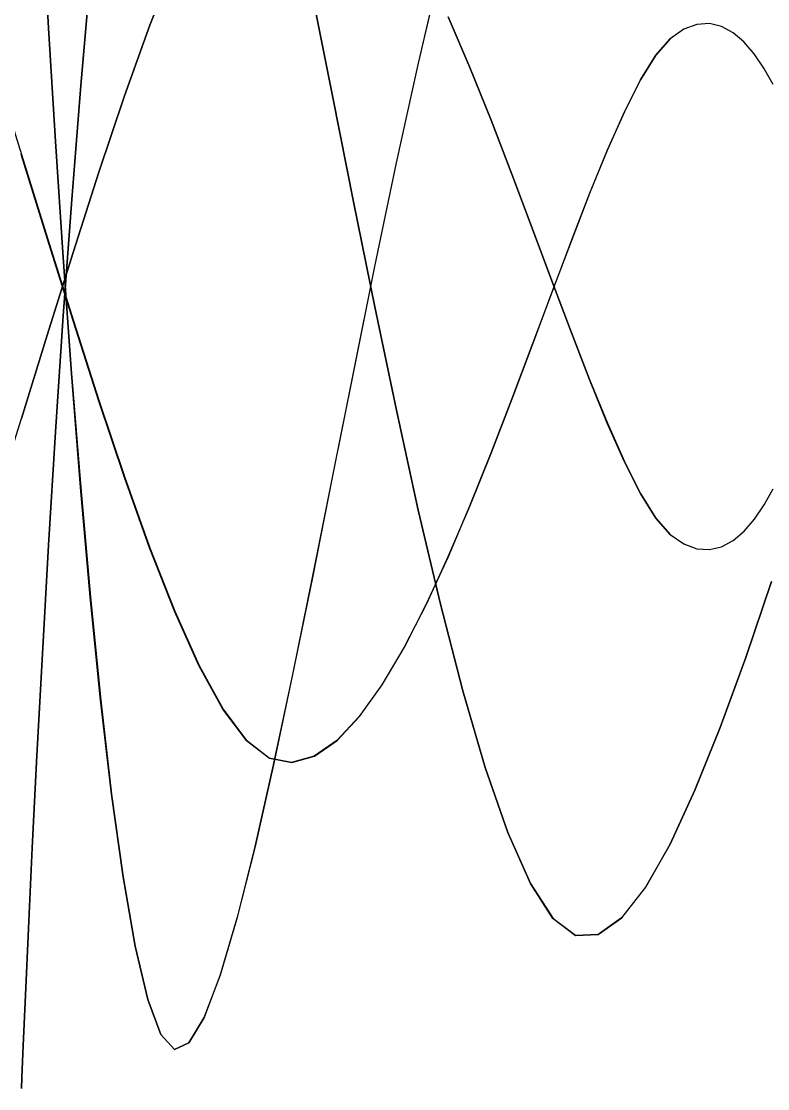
# Model space of a CAD drawing. Header units: metres. Extents: x -880 to 880, y -160 to 160.
# Drawn here: x -720 to -571.1, y -160 to 52.9 of the extents above; entities that cross this region are included whole.
import ezdxf

# ---------------------------------------------------------------- set-up
doc = ezdxf.new("R2010")
doc.units = ezdxf.units.M

msp = doc.modelspace()

# ---------------------------------------------------------------- linework, layer by layer
for p, q in [((-714.55, 51.58, -311.77), (-715.8, 73.26, -311.77)), ((-714.55, 51.58, -311.77), (-715.8, 73.26, -311.77)), ((-715.79, 73.26, -311.77), (-714.55, 51.58, -311.77)), ((-715.79, 73.26, -311.77), (-714.55, 51.58, -311.77)), ((-689.43, 64.75, -311.77), (-694.39, 52.14, -311.77)), ((-694.39, 52.14, -311.77), (-689.43, 64.75, -311.77)), ((-689.43, 64.75, -311.77), (-694.39, 52.14, -311.77)), ((-694.39, 52.14, -311.77), (-689.43, 64.75, -311.77)), ((-706.23, 61.96, -311.77), (-708.16, 40.09, -311.77)), ((-708.16, 40.08, -311.77), (-706.22, 61.96, -311.77)), ((-706.23, 61.96, -311.77), (-708.16, 40.09, -311.77)), ((-708.16, 40.08, -311.77), (-706.22, 61.96, -311.77)), ((-636.42, 63.38, -311.77), (-640.84, 44.59, -311.77)), ((-636.42, 63.38, -311.77), (-640.84, 44.59, -311.77)), ((-640.77, 44.58, -311.77), (-636.35, 63.38, -311.77)), ((-640.77, 44.58, -311.77), (-636.35, 63.38, -311.77)), ((-657.86, 37.73, -311.77), (-661.91, 58.03, -311.77)), ((-657.86, 37.73, -311.77), (-661.91, 58.03, -311.77)), ((-661.9, 58.03, -311.77), (-657.85, 37.73, -311.77)), ((-661.9, 58.03, -311.77), (-657.85, 37.73, -311.77)), ((-630.52, 43.71, -311.77), (-634.82, 53.81, -311.77)), ((-634.82, 53.81, -311.77), (-630.51, 43.71, -311.77)), ((-630.52, 43.71, -311.77), (-634.82, 53.81, -311.77)), ((-634.82, 53.81, -311.77), (-630.51, 43.71, -311.77)), ((-713.17, 28.95, -311.77), (-714.55, 51.58, -311.77)), ((-714.55, 51.58, -311.77), (-713.17, 28.95, -311.77)), ((-713.17, 28.95, -311.77), (-714.55, 51.58, -311.77)), ((-714.55, 51.58, -311.77), (-713.17, 28.95, -311.77)), ((-694.39, 52.14, -311.77), (-699.43, 38.06, -311.77)), ((-699.43, 38.06, -311.77), (-694.39, 52.14, -311.77)), ((-694.39, 52.14, -311.77), (-699.43, 38.06, -311.77)), ((-699.43, 38.06, -311.77), (-694.39, 52.14, -311.77)), ((-587.84, 51.33, -311.77), (-590.55, 49.45, -311.77)), ((-587.84, 51.33, -311.77), (-590.55, 49.45, -311.77)), ((-585.22, 52.31, -311.77), (-587.84, 51.33, -311.77)), ((-585.22, 52.31, -311.77), (-587.84, 51.33, -311.77)), ((-582.71, 52.48, -311.77), (-585.22, 52.31, -311.77)), ((-582.71, 52.48, -311.77), (-585.22, 52.31, -311.77)), ((-580.3, 51.9, -311.77), (-582.71, 52.48, -311.77)), ((-580.3, 51.9, -311.77), (-582.71, 52.48, -311.77)), ((-578, 50.65, -311.77), (-580.3, 51.9, -311.77)), ((-578, 50.65, -311.77), (-580.3, 51.9, -311.77)), ((-590.55, 49.45, -311.77), (-593.42, 46.19, -311.77)), ((-590.55, 49.45, -311.77), (-593.42, 46.19, -311.77)), ((-593.4, 46.18, -311.77), (-590.54, 49.44, -311.77)), ((-593.4, 46.18, -311.77), (-590.54, 49.44, -311.77)), ((-575.83, 48.79, -311.77), (-578, 50.65, -311.77)), ((-575.83, 48.79, -311.77), (-578, 50.65, -311.77)), ((-573.77, 46.4, -311.77), (-575.83, 48.79, -311.77)), ((-573.77, 46.4, -311.77), (-575.83, 48.79, -311.77)), ((-593.42, 46.19, -311.77), (-596.47, 41.26, -311.77)), ((-593.42, 46.19, -311.77), (-596.47, 41.26, -311.77)), ((-596.45, 41.25, -311.77), (-593.4, 46.18, -311.77)), ((-596.45, 41.25, -311.77), (-593.4, 46.18, -311.77)), ((-571.84, 43.56, -311.77), (-573.77, 46.4, -311.77)), ((-571.84, 43.56, -311.77), (-573.77, 46.4, -311.77)), ((-725.12, 42.81, -311.77), (-719.95, 26.33, -311.77)), ((-725.12, 42.81, -311.77), (-719.95, 26.33, -311.77)), ((-640.84, 44.59, -311.77), (-645.21, 24.67, -311.77)), ((-640.84, 44.59, -311.77), (-645.21, 24.67, -311.77)), ((-645.14, 24.66, -311.77), (-640.77, 44.58, -311.77)), ((-645.14, 24.66, -311.77), (-640.77, 44.58, -311.77)), ((-626.29, 33.18, -311.77), (-630.52, 43.71, -311.77)), ((-626.29, 33.18, -311.77), (-630.52, 43.71, -311.77)), ((-630.51, 43.71, -311.77), (-626.28, 33.18, -311.77)), ((-630.51, 43.71, -311.77), (-626.28, 33.18, -311.77)), ((-570.03, 40.33, -311.77), (-571.84, 43.56, -311.77)), ((-570.03, 40.33, -311.77), (-571.84, 43.56, -311.77)), ((-596.47, 41.26, -311.77), (-599.69, 34.87, -311.77)), ((-596.47, 41.26, -311.77), (-599.69, 34.87, -311.77)), ((-599.68, 34.86, -311.77), (-596.45, 41.25, -311.77)), ((-599.68, 34.86, -311.77), (-596.45, 41.25, -311.77)), ((-708.16, 40.09, -311.77), (-709.96, 17.34, -311.77)), ((-708.16, 40.09, -311.77), (-709.96, 17.34, -311.77)), ((-709.96, 17.34, -311.77), (-708.16, 40.08, -311.77)), ((-709.96, 17.34, -311.77), (-708.16, 40.08, -311.77)), ((-699.43, 38.06, -311.77), (-704.52, 22.85, -311.77)), ((-704.52, 22.85, -311.77), (-699.43, 38.06, -311.77)), ((-699.43, 38.06, -311.77), (-704.52, 22.85, -311.77)), ((-704.52, 22.85, -311.77), (-699.43, 38.06, -311.77)), ((-653.72, 16.91, -311.77), (-657.86, 37.73, -311.77)), ((-653.72, 16.91, -311.77), (-657.86, 37.73, -311.77)), ((-657.85, 37.73, -311.77), (-653.7, 16.91, -311.77)), ((-657.85, 37.73, -311.77), (-653.7, 16.91, -311.77)), ((-599.69, 34.87, -311.77), (-603.09, 27.22, -311.77)), ((-599.69, 34.87, -311.77), (-603.09, 27.22, -311.77)), ((-603.07, 27.22, -311.77), (-599.68, 34.86, -311.77)), ((-603.07, 27.22, -311.77), (-599.68, 34.86, -311.77)), ((-622.14, 22.43, -311.77), (-626.29, 33.18, -311.77)), ((-622.14, 22.43, -311.77), (-626.29, 33.18, -311.77)), ((-626.28, 33.18, -311.77), (-622.13, 22.43, -311.77)), ((-626.28, 33.18, -311.77), (-622.13, 22.43, -311.77)), ((-711.64, 5.82, -311.77), (-713.17, 28.95, -311.77)), ((-713.17, 28.95, -311.77), (-711.64, 5.83, -311.77)), ((-711.64, 5.82, -311.77), (-713.17, 28.95, -311.77)), ((-713.17, 28.95, -311.77), (-711.64, 5.83, -311.77)), ((-714.85, 9.67, -311.77), (-720.03, 26.33, -311.77)), ((-714.85, 9.67, -311.77), (-720.03, 26.33, -311.77)), ((-719.95, 26.33, -311.77), (-714.77, 9.67, -311.77)), ((-719.95, 26.33, -311.77), (-714.77, 9.67, -311.77)), ((-603.09, 27.22, -311.77), (-606.64, 18.54, -311.77)), ((-603.09, 27.22, -311.77), (-606.64, 18.54, -311.77)), ((-606.62, 18.53, -311.77), (-603.07, 27.22, -311.77)), ((-606.62, 18.53, -311.77), (-603.07, 27.22, -311.77)), ((-645.21, 24.67, -311.77), (-649.51, 4.03, -311.77)), ((-645.21, 24.67, -311.77), (-649.51, 4.03, -311.77)), ((-649.45, 4.03, -311.77), (-645.14, 24.66, -311.77)), ((-649.45, 4.03, -311.77), (-645.14, 24.66, -311.77)), ((-704.52, 22.85, -311.77), (-709.66, 6.83, -311.77)), ((-709.66, 6.83, -311.77), (-704.52, 22.85, -311.77)), ((-704.52, 22.85, -311.77), (-709.66, 6.83, -311.77)), ((-709.66, 6.83, -311.77), (-704.52, 22.85, -311.77)), ((-618.09, 11.68, -311.77), (-622.14, 22.43, -311.77)), ((-618.09, 11.68, -311.77), (-622.14, 22.43, -311.77)), ((-622.13, 22.43, -311.77), (-618.08, 11.67, -311.77)), ((-622.13, 22.43, -311.77), (-618.08, 11.67, -311.77)), ((-709.96, 17.34, -311.77), (-711.63, -5.83, -311.77)), ((-711.63, -5.83, -311.77), (-709.96, 17.34, -311.77)), ((-709.96, 17.34, -311.77), (-711.63, -5.83, -311.77)), ((-711.63, -5.83, -311.77), (-709.96, 17.34, -311.77)), ((-606.64, 18.54, -311.77), (-610.33, 9.02, -311.77)), ((-606.64, 18.54, -311.77), (-610.33, 9.02, -311.77)), ((-610.3, 9.01, -311.77), (-606.62, 18.53, -311.77)), ((-610.3, 9.01, -311.77), (-606.62, 18.53, -311.77)), ((-649.48, -4.03, -311.77), (-653.72, 16.91, -311.77)), ((-649.48, -4.03, -311.77), (-653.72, 16.91, -311.77)), ((-653.7, 16.91, -311.77), (-649.47, -4.03, -311.77)), ((-653.7, 16.91, -311.77), (-649.47, -4.03, -311.77)), ((-614.15, 1.12, -311.77), (-618.09, 11.68, -311.77)), ((-614.15, 1.12, -311.77), (-618.09, 11.68, -311.77)), ((-618.08, 11.67, -311.77), (-614.14, 1.12, -311.77)), ((-618.08, 11.67, -311.77), (-614.14, 1.12, -311.77)), ((-709.69, -6.83, -311.77), (-714.85, 9.67, -311.77)), ((-709.69, -6.83, -311.77), (-714.85, 9.67, -311.77)), ((-714.77, 9.67, -311.77), (-709.61, -6.83, -311.77)), ((-714.77, 9.67, -311.77), (-709.61, -6.83, -311.77)), ((-610.33, 9.02, -311.77), (-614.15, -1.12, -311.77)), ((-610.33, 9.02, -311.77), (-614.15, -1.12, -311.77)), ((-614.12, -1.13, -311.77), (-610.3, 9.01, -311.77)), ((-614.12, -1.13, -311.77), (-610.3, 9.01, -311.77)), ((-709.66, 6.83, -311.77), (-714.82, -9.68, -311.77)), ((-714.82, -9.67, -311.77), (-709.66, 6.83, -311.77)), ((-709.66, 6.83, -311.77), (-714.82, -9.68, -311.77)), ((-714.82, -9.67, -311.77), (-709.66, 6.83, -311.77)), ((-711.64, 5.83, -311.77), (-709.97, -17.34, -311.77)), ((-711.64, 5.83, -311.77), (-709.97, -17.34, -311.77)), ((-709.97, -17.34, -311.77), (-711.64, 5.82, -311.77)), ((-709.97, -17.34, -311.77), (-711.64, 5.82, -311.77)), ((-649.51, 4.03, -311.77), (-653.74, -16.9, -311.77)), ((-649.51, 4.03, -311.77), (-653.74, -16.9, -311.77)), ((-653.69, -16.91, -311.77), (-649.45, 4.03, -311.77)), ((-653.69, -16.91, -311.77), (-649.45, 4.03, -311.77)), ((-610.33, -9.02, -311.77), (-614.15, 1.12, -311.77)), ((-610.33, -9.02, -311.77), (-614.15, 1.12, -311.77)), ((-614.14, 1.12, -311.77), (-610.32, -9.02, -311.77)), ((-614.14, 1.12, -311.77), (-610.32, -9.02, -311.77)), ((-614.15, -1.12, -311.77), (-618.09, -11.68, -311.77)), ((-614.15, -1.12, -311.77), (-618.09, -11.68, -311.77)), ((-618.06, -11.68, -311.77), (-614.12, -1.13, -311.77)), ((-618.06, -11.68, -311.77), (-614.12, -1.13, -311.77)), ((-645.18, -24.66, -311.77), (-649.48, -4.03, -311.77)), ((-645.18, -24.66, -311.77), (-649.48, -4.03, -311.77)), ((-649.47, -4.03, -311.77), (-645.17, -24.66, -311.77)), ((-649.47, -4.03, -311.77), (-645.17, -24.66, -311.77)), ((-711.63, -5.83, -311.77), (-713.16, -28.95, -311.77)), ((-713.16, -28.95, -311.77), (-711.63, -5.83, -311.77)), ((-711.63, -5.83, -311.77), (-713.16, -28.95, -311.77)), ((-713.16, -28.95, -311.77), (-711.63, -5.83, -311.77)), ((-704.55, -22.85, -311.77), (-709.69, -6.83, -311.77)), ((-704.55, -22.85, -311.77), (-709.69, -6.83, -311.77)), ((-709.61, -6.83, -311.77), (-704.47, -22.85, -311.77)), ((-709.61, -6.83, -311.77), (-704.47, -22.85, -311.77)), ((-720, -26.33, -311.77), (-714.82, -9.67, -311.77)), ((-720, -26.33, -311.77), (-714.82, -9.67, -311.77)), ((-714.82, -9.68, -311.77), (-720, -26.33, -311.77)), ((-714.82, -9.68, -311.77), (-720, -26.33, -311.77)), ((-606.64, -18.53, -311.77), (-610.33, -9.02, -311.77)), ((-606.64, -18.53, -311.77), (-610.33, -9.02, -311.77)), ((-610.32, -9.02, -311.77), (-606.63, -18.54, -311.77)), ((-610.32, -9.02, -311.77), (-606.63, -18.54, -311.77)), ((-618.09, -11.68, -311.77), (-622.14, -22.43, -311.77)), ((-618.09, -11.68, -311.77), (-622.14, -22.43, -311.77)), ((-622.11, -22.44, -311.77), (-618.06, -11.68, -311.77)), ((-622.11, -22.44, -311.77), (-618.06, -11.68, -311.77)), ((-653.74, -16.9, -311.77), (-657.89, -37.73, -311.77)), ((-653.74, -16.9, -311.77), (-657.89, -37.73, -311.77)), ((-657.84, -37.73, -311.77), (-653.69, -16.91, -311.77)), ((-657.84, -37.73, -311.77), (-653.69, -16.91, -311.77)), ((-708.17, -40.09, -311.77), (-709.97, -17.34, -311.77)), ((-709.97, -17.34, -311.77), (-708.16, -40.09, -311.77)), ((-708.17, -40.09, -311.77), (-709.97, -17.34, -311.77)), ((-709.97, -17.34, -311.77), (-708.16, -40.09, -311.77)), ((-603.09, -27.22, -311.77), (-606.64, -18.53, -311.77)), ((-603.09, -27.22, -311.77), (-606.64, -18.53, -311.77)), ((-606.63, -18.54, -311.77), (-603.08, -27.22, -311.77)), ((-606.63, -18.54, -311.77), (-603.08, -27.22, -311.77)), ((-699.45, -38.06, -311.77), (-704.55, -22.85, -311.77)), ((-699.45, -38.06, -311.77), (-704.55, -22.85, -311.77)), ((-704.47, -22.85, -311.77), (-699.38, -38.07, -311.77)), ((-704.47, -22.85, -311.77), (-699.38, -38.07, -311.77)), ((-622.14, -22.43, -311.77), (-626.29, -33.18, -311.77)), ((-622.14, -22.43, -311.77), (-626.29, -33.18, -311.77)), ((-626.26, -33.19, -311.77), (-622.11, -22.44, -311.77)), ((-626.26, -33.19, -311.77), (-622.11, -22.44, -311.77)), ((-640.81, -44.59, -311.77), (-645.18, -24.66, -311.77)), ((-640.81, -44.59, -311.77), (-645.18, -24.66, -311.77)), ((-645.17, -24.66, -311.77), (-640.8, -44.58, -311.77)), ((-645.17, -24.66, -311.77), (-640.8, -44.58, -311.77)), ((-725.17, -42.81, -311.77), (-720, -26.33, -311.77)), ((-725.17, -42.81, -311.77), (-720, -26.33, -311.77)), ((-599.7, -34.86, -311.77), (-603.09, -27.22, -311.77)), ((-599.7, -34.86, -311.77), (-603.09, -27.22, -311.77)), ((-603.08, -27.22, -311.77), (-599.69, -34.87, -311.77)), ((-603.08, -27.22, -311.77), (-599.69, -34.87, -311.77)), ((-713.16, -28.95, -311.77), (-714.55, -51.58, -311.77)), ((-714.55, -51.58, -311.77), (-713.16, -28.95, -311.77)), ((-713.16, -28.95, -311.77), (-714.55, -51.58, -311.77)), ((-714.55, -51.58, -311.77), (-713.16, -28.95, -311.77)), ((-626.29, -33.18, -311.77), (-630.52, -43.71, -311.77)), ((-626.29, -33.18, -311.77), (-630.52, -43.71, -311.77)), ((-630.49, -43.72, -311.77), (-626.26, -33.19, -311.77)), ((-630.49, -43.72, -311.77), (-626.26, -33.19, -311.77)), ((-596.47, -41.26, -311.77), (-599.7, -34.86, -311.77)), ((-596.47, -41.26, -311.77), (-599.7, -34.86, -311.77)), ((-599.69, -34.87, -311.77), (-596.46, -41.26, -311.77)), ((-599.69, -34.87, -311.77), (-596.46, -41.26, -311.77)), ((-694.42, -52.14, -311.77), (-699.45, -38.06, -311.77)), ((-694.42, -52.14, -311.77), (-699.45, -38.06, -311.77)), ((-699.38, -38.07, -311.77), (-694.35, -52.14, -311.77)), ((-699.38, -38.07, -311.77), (-694.35, -52.14, -311.77)), ((-657.89, -37.73, -311.77), (-661.94, -58.03, -311.77)), ((-657.89, -37.73, -311.77), (-661.94, -58.03, -311.77)), ((-661.89, -58.03, -311.77), (-657.84, -37.73, -311.77)), ((-661.89, -58.03, -311.77), (-657.84, -37.73, -311.77)), ((-706.24, -61.96, -311.77), (-708.17, -40.09, -311.77)), ((-706.24, -61.96, -311.77), (-708.17, -40.09, -311.77)), ((-708.16, -40.09, -311.77), (-706.23, -61.96, -311.77)), ((-708.16, -40.09, -311.77), (-706.23, -61.96, -311.77)), ((-571.83, -43.56, -311.77), (-570.03, -40.33, -311.77)), ((-571.83, -43.56, -311.77), (-570.03, -40.33, -311.77)), ((-593.42, -46.19, -311.77), (-596.47, -41.26, -311.77)), ((-593.42, -46.19, -311.77), (-596.47, -41.26, -311.77)), ((-596.46, -41.26, -311.77), (-593.41, -46.19, -311.77)), ((-596.46, -41.26, -311.77), (-593.41, -46.19, -311.77)), ((-636.39, -63.38, -311.77), (-640.81, -44.59, -311.77)), ((-636.39, -63.38, -311.77), (-640.81, -44.59, -311.77)), ((-640.8, -44.58, -311.77), (-636.38, -63.38, -311.77)), ((-640.8, -44.58, -311.77), (-636.38, -63.38, -311.77)), ((-630.52, -43.71, -311.77), (-634.83, -53.81, -311.77)), ((-630.52, -43.71, -311.77), (-634.83, -53.81, -311.77)), ((-634.79, -53.82, -311.77), (-630.49, -43.72, -311.77)), ((-634.79, -53.82, -311.77), (-630.49, -43.72, -311.77)), ((-573.76, -46.41, -311.77), (-571.83, -43.56, -311.77)), ((-573.76, -46.41, -311.77), (-571.83, -43.56, -311.77)), ((-590.56, -49.44, -311.77), (-593.42, -46.19, -311.77)), ((-590.56, -49.44, -311.77), (-593.42, -46.19, -311.77)), ((-593.41, -46.19, -311.77), (-590.54, -49.45, -311.77)), ((-593.41, -46.19, -311.77), (-590.54, -49.45, -311.77)), ((-575.82, -48.79, -311.77), (-573.76, -46.41, -311.77)), ((-575.82, -48.79, -311.77), (-573.76, -46.41, -311.77)), ((-578, -50.65, -311.77), (-575.82, -48.79, -311.77)), ((-578, -50.65, -311.77), (-575.82, -48.79, -311.77)), ((-590.54, -49.45, -311.77), (-587.83, -51.33, -311.77)), ((-590.54, -49.45, -311.77), (-587.83, -51.33, -311.77)), ((-580.29, -51.9, -311.77), (-578, -50.65, -311.77)), ((-580.29, -51.9, -311.77), (-578, -50.65, -311.77)), ((-714.55, -51.58, -311.77), (-715.79, -73.26, -311.77)), ((-715.79, -73.26, -311.77), (-714.55, -51.58, -311.77)), ((-714.55, -51.58, -311.77), (-715.79, -73.26, -311.77)), ((-715.79, -73.26, -311.77), (-714.55, -51.58, -311.77)), ((-689.45, -64.76, -311.77), (-694.42, -52.14, -311.77)), ((-689.45, -64.76, -311.77), (-694.42, -52.14, -311.77)), ((-694.35, -52.14, -311.77), (-689.38, -64.76, -311.77)), ((-694.35, -52.14, -311.77), (-689.38, -64.76, -311.77)), ((-587.83, -51.33, -311.77), (-585.21, -52.32, -311.77)), ((-587.83, -51.33, -311.77), (-585.21, -52.32, -311.77)), ((-585.21, -52.32, -311.77), (-582.7, -52.48, -311.77)), ((-585.21, -52.32, -311.77), (-582.7, -52.48, -311.77)), ((-582.7, -52.48, -311.77), (-580.29, -51.9, -311.77)), ((-582.7, -52.48, -311.77), (-580.29, -51.9, -311.77)), ((-634.83, -53.81, -311.77), (-639.2, -63.28, -311.77)), ((-634.83, -53.81, -311.77), (-639.2, -63.28, -311.77)), ((-639.16, -63.28, -311.77), (-634.79, -53.82, -311.77)), ((-639.16, -63.28, -311.77), (-634.79, -53.82, -311.77)), ((-661.94, -58.03, -311.77), (-665.87, -77.4, -311.77)), ((-661.94, -58.03, -311.77), (-665.87, -77.4, -311.77)), ((-665.83, -77.4, -311.77), (-661.89, -58.03, -311.77)), ((-665.83, -77.4, -311.77), (-661.89, -58.03, -311.77)), ((-570.34, -58.8, -311.77), (-575.48, -73.96, -311.77)), ((-570.34, -58.8, -311.77), (-575.48, -73.96, -311.77)), ((-575.47, -73.96, -311.77), (-570.34, -58.8, -311.77)), ((-575.47, -73.96, -311.77), (-570.34, -58.8, -311.77)), ((-704.18, -82.5, -311.77), (-706.24, -61.96, -311.77)), ((-704.18, -82.5, -311.77), (-706.24, -61.96, -311.77)), ((-706.23, -61.96, -311.77), (-704.17, -82.49, -311.77)), ((-706.23, -61.96, -311.77), (-704.17, -82.49, -311.77)), ((-639.2, -63.28, -311.77), (-643.62, -71.9, -311.77)), ((-639.2, -63.28, -311.77), (-643.62, -71.9, -311.77)), ((-643.58, -71.9, -311.77), (-639.16, -63.28, -311.77)), ((-643.58, -71.9, -311.77), (-639.16, -63.28, -311.77)), ((-631.93, -80.64, -311.77), (-636.39, -63.38, -311.77)), ((-631.93, -80.64, -311.77), (-636.39, -63.38, -311.77)), ((-636.38, -63.38, -311.77), (-631.92, -80.64, -311.77)), ((-636.38, -63.38, -311.77), (-631.92, -80.64, -311.77)), ((-684.57, -75.58, -311.77), (-689.45, -64.76, -311.77)), ((-684.57, -75.58, -311.77), (-689.45, -64.76, -311.77)), ((-689.38, -64.76, -311.77), (-684.5, -75.58, -311.77)), ((-689.38, -64.76, -311.77), (-684.5, -75.58, -311.77)), ((-643.62, -71.9, -311.77), (-648.08, -79.46, -311.77)), ((-643.62, -71.9, -311.77), (-648.08, -79.46, -311.77)), ((-648.03, -79.46, -311.77), (-643.58, -71.9, -311.77)), ((-648.03, -79.46, -311.77), (-643.58, -71.9, -311.77)), ((-715.79, -73.26, -311.77), (-716.88, -93.53, -311.77)), ((-716.88, -93.53, -311.77), (-715.79, -73.26, -311.77)), ((-715.79, -73.26, -311.77), (-716.88, -93.53, -311.77)), ((-716.88, -93.53, -311.77), (-715.79, -73.26, -311.77)), ((-575.48, -73.96, -311.77), (-580.57, -87.96, -311.77)), ((-575.48, -73.96, -311.77), (-580.57, -87.96, -311.77)), ((-580.56, -87.96, -311.77), (-575.47, -73.96, -311.77)), ((-580.56, -87.96, -311.77), (-575.47, -73.96, -311.77)), ((-679.78, -84.29, -311.77), (-684.57, -75.58, -311.77)), ((-679.78, -84.29, -311.77), (-684.57, -75.58, -311.77)), ((-684.5, -75.58, -311.77), (-679.72, -84.29, -311.77)), ((-684.5, -75.58, -311.77), (-679.72, -84.29, -311.77)), ((-665.87, -77.4, -311.77), (-669.69, -95.42, -311.77)), ((-665.87, -77.4, -311.77), (-669.69, -95.42, -311.77)), ((-669.66, -95.42, -311.77), (-665.83, -77.4, -311.77)), ((-669.66, -95.42, -311.77), (-665.83, -77.4, -311.77)), ((-648.08, -79.46, -311.77), (-652.57, -85.75, -311.77)), ((-648.08, -79.46, -311.77), (-652.57, -85.75, -311.77)), ((-652.52, -85.75, -311.77), (-648.03, -79.46, -311.77)), ((-652.52, -85.75, -311.77), (-648.03, -79.46, -311.77)), ((-627.45, -95.95, -311.77), (-631.93, -80.64, -311.77)), ((-627.45, -95.95, -311.77), (-631.93, -80.64, -311.77)), ((-631.92, -80.64, -311.77), (-627.43, -95.95, -311.77)), ((-631.92, -80.64, -311.77), (-627.43, -95.95, -311.77)), ((-702, -101.24, -311.77), (-704.18, -82.5, -311.77)), ((-702, -101.24, -311.77), (-704.18, -82.5, -311.77)), ((-704.17, -82.49, -311.77), (-702, -101.24, -311.77)), ((-704.17, -82.49, -311.77), (-702, -101.24, -311.77)), ((-675.11, -90.56, -311.77), (-679.78, -84.29, -311.77)), ((-675.11, -90.56, -311.77), (-679.78, -84.29, -311.77)), ((-679.72, -84.29, -311.77), (-675.05, -90.56, -311.77)), ((-679.72, -84.29, -311.77), (-675.05, -90.56, -311.77)), ((-652.57, -85.75, -311.77), (-657.07, -90.57, -311.77)), ((-652.57, -85.75, -311.77), (-657.07, -90.57, -311.77)), ((-657.02, -90.57, -311.77), (-652.52, -85.75, -311.77)), ((-657.02, -90.57, -311.77), (-652.52, -85.75, -311.77)), ((-580.57, -87.96, -311.77), (-585.61, -100.49, -311.77)), ((-580.57, -87.96, -311.77), (-585.61, -100.49, -311.77)), ((-585.6, -100.48, -311.77), (-580.56, -87.96, -311.77)), ((-585.6, -100.48, -311.77), (-580.56, -87.96, -311.77)), ((-670.57, -94.05, -311.77), (-675.11, -90.56, -311.77)), ((-670.57, -94.05, -311.77), (-675.11, -90.56, -311.77)), ((-675.05, -90.56, -311.77), (-670.52, -94.05, -311.77)), ((-675.05, -90.56, -311.77), (-670.52, -94.05, -311.77)), ((-657.07, -90.57, -311.77), (-661.58, -93.7, -311.77)), ((-657.07, -90.57, -311.77), (-661.58, -93.7, -311.77)), ((-661.53, -93.7, -311.77), (-657.02, -90.57, -311.77)), ((-661.53, -93.7, -311.77), (-657.02, -90.57, -311.77)), ((-716.88, -93.53, -311.77), (-717.82, -111.94, -311.77)), ((-717.82, -111.94, -311.77), (-716.88, -93.53, -311.77)), ((-716.88, -93.53, -311.77), (-717.82, -111.94, -311.77)), ((-717.82, -111.94, -311.77), (-716.88, -93.53, -311.77)), ((-669.69, -95.42, -311.77), (-673.38, -111.68, -311.77)), ((-669.69, -95.42, -311.77), (-673.38, -111.68, -311.77)), ((-673.35, -111.68, -311.77), (-669.66, -95.42, -311.77)), ((-673.35, -111.68, -311.77), (-669.66, -95.42, -311.77)), ((-666.09, -94.93, -311.77), (-670.57, -94.05, -311.77)), ((-666.09, -94.93, -311.77), (-670.57, -94.05, -311.77)), ((-670.52, -94.05, -311.77), (-666.03, -94.93, -311.77)), ((-670.52, -94.05, -311.77), (-666.03, -94.93, -311.77)), ((-661.58, -93.7, -311.77), (-666.09, -94.93, -311.77)), ((-661.58, -93.7, -311.77), (-666.09, -94.93, -311.77)), ((-666.03, -94.93, -311.77), (-661.53, -93.7, -311.77)), ((-666.03, -94.93, -311.77), (-661.53, -93.7, -311.77)), ((-622.94, -108.89, -311.77), (-627.45, -95.95, -311.77)), ((-622.94, -108.89, -311.77), (-627.45, -95.95, -311.77)), ((-627.43, -95.95, -311.77), (-622.93, -108.89, -311.77)), ((-627.43, -95.95, -311.77), (-622.93, -108.89, -311.77)), ((-699.71, -117.75, -311.77), (-702, -101.24, -311.77)), ((-702, -101.24, -311.77), (-699.7, -117.75, -311.77)), ((-699.71, -117.75, -311.77), (-702, -101.24, -311.77)), ((-702, -101.24, -311.77), (-699.7, -117.75, -311.77)), ((-585.61, -100.49, -311.77), (-590.58, -111.2, -311.77)), ((-585.61, -100.49, -311.77), (-590.58, -111.2, -311.77)), ((-590.56, -111.2, -311.77), (-585.6, -100.48, -311.77)), ((-590.56, -111.2, -311.77), (-585.6, -100.48, -311.77)), ((-618.43, -119.07, -311.77), (-622.94, -108.89, -311.77)), ((-618.43, -119.07, -311.77), (-622.94, -108.89, -311.77)), ((-622.93, -108.89, -311.77), (-618.42, -119.07, -311.77)), ((-622.93, -108.89, -311.77), (-618.42, -119.07, -311.77)), ((-717.82, -111.94, -311.77), (-718.59, -128.02, -311.77)), ((-718.59, -128.02, -311.77), (-717.82, -111.94, -311.77)), ((-717.82, -111.94, -311.77), (-718.59, -128.02, -311.77)), ((-718.59, -128.02, -311.77), (-717.82, -111.94, -311.77)), ((-673.38, -111.68, -311.77), (-676.93, -125.77, -311.77)), ((-673.38, -111.68, -311.77), (-676.93, -125.77, -311.77)), ((-676.9, -125.77, -311.77), (-673.35, -111.68, -311.77)), ((-676.9, -125.77, -311.77), (-673.35, -111.68, -311.77)), ((-590.58, -111.2, -311.77), (-595.46, -119.78, -311.77)), ((-590.58, -111.2, -311.77), (-595.46, -119.78, -311.77)), ((-595.44, -119.78, -311.77), (-590.56, -111.2, -311.77)), ((-595.44, -119.78, -311.77), (-590.56, -111.2, -311.77)), ((-697.3, -131.55, -311.77), (-699.71, -117.75, -311.77)), ((-697.3, -131.55, -311.77), (-699.71, -117.75, -311.77)), ((-699.7, -117.75, -311.77), (-697.3, -131.55, -311.77)), ((-699.7, -117.75, -311.77), (-697.3, -131.55, -311.77)), ((-613.93, -126.05, -311.77), (-618.43, -119.07, -311.77)), ((-613.93, -126.05, -311.77), (-618.43, -119.07, -311.77)), ((-618.42, -119.07, -311.77), (-613.92, -126.05, -311.77)), ((-618.42, -119.07, -311.77), (-613.92, -126.05, -311.77)), ((-595.46, -119.78, -311.77), (-600.24, -125.9, -311.77)), ((-595.46, -119.78, -311.77), (-600.24, -125.9, -311.77)), ((-600.22, -125.9, -311.77), (-595.44, -119.78, -311.77)), ((-600.22, -125.9, -311.77), (-595.44, -119.78, -311.77)), ((-676.93, -125.77, -311.77), (-680.32, -137.27, -311.77)), ((-676.93, -125.77, -311.77), (-680.32, -137.27, -311.77)), ((-680.3, -137.27, -311.77), (-676.9, -125.77, -311.77)), ((-680.3, -137.27, -311.77), (-676.9, -125.77, -311.77)), ((-609.45, -129.44, -311.77), (-613.93, -126.05, -311.77)), ((-609.45, -129.44, -311.77), (-613.93, -126.05, -311.77)), ((-613.92, -126.05, -311.77), (-609.43, -129.44, -311.77)), ((-613.92, -126.05, -311.77), (-609.43, -129.44, -311.77)), ((-600.24, -125.9, -311.77), (-604.91, -129.23, -311.77)), ((-600.24, -125.9, -311.77), (-604.91, -129.23, -311.77)), ((-604.89, -129.23, -311.77), (-600.22, -125.9, -311.77)), ((-604.89, -129.23, -311.77), (-600.22, -125.9, -311.77)), ((-718.59, -128.02, -311.77), (-719.2, -141.33, -311.77)), ((-719.2, -141.33, -311.77), (-718.59, -128.02, -311.77)), ((-718.59, -128.02, -311.77), (-719.2, -141.33, -311.77)), ((-719.2, -141.33, -311.77), (-718.59, -128.02, -311.77)), ((-604.91, -129.23, -311.77), (-609.45, -129.44, -311.77)), ((-604.91, -129.23, -311.77), (-609.45, -129.44, -311.77)), ((-609.43, -129.44, -311.77), (-604.89, -129.23, -311.77)), ((-609.43, -129.44, -311.77), (-604.89, -129.23, -311.77)), ((-694.79, -142.19, -311.77), (-697.3, -131.55, -311.77)), ((-697.3, -131.55, -311.77), (-694.78, -142.19, -311.77)), ((-694.79, -142.19, -311.77), (-697.3, -131.55, -311.77)), ((-697.3, -131.55, -311.77), (-694.78, -142.19, -311.77)), ((-680.32, -137.27, -311.77), (-683.55, -145.78, -311.77)), ((-680.32, -137.27, -311.77), (-683.55, -145.78, -311.77)), ((-683.53, -145.78, -311.77), (-680.3, -137.27, -311.77)), ((-683.53, -145.78, -311.77), (-680.3, -137.27, -311.77)), ((-719.2, -141.33, -311.77), (-719.64, -151.4, -311.77)), ((-719.64, -151.4, -311.77), (-719.2, -141.33, -311.77)), ((-719.2, -141.33, -311.77), (-719.64, -151.4, -311.77)), ((-719.64, -151.4, -311.77), (-719.2, -141.33, -311.77)), ((-692.17, -149.22, -311.77), (-694.79, -142.19, -311.77)), ((-692.17, -149.22, -311.77), (-694.79, -142.19, -311.77)), ((-694.78, -142.19, -311.77), (-692.16, -149.22, -311.77)), ((-694.78, -142.19, -311.77), (-692.16, -149.22, -311.77)), ((-683.55, -145.78, -311.77), (-686.6, -150.89, -311.77)), ((-683.55, -145.78, -311.77), (-686.6, -150.89, -311.77)), ((-686.58, -150.89, -311.77), (-683.53, -145.78, -311.77)), ((-686.58, -150.89, -311.77), (-683.53, -145.78, -311.77)), ((-689.46, -152.17, -311.77), (-692.17, -149.22, -311.77)), ((-689.46, -152.17, -311.77), (-692.17, -149.22, -311.77)), ((-692.16, -149.22, -311.77), (-689.45, -152.17, -311.77)), ((-692.16, -149.22, -311.77), (-689.45, -152.17, -311.77)), ((-686.6, -150.89, -311.77), (-689.46, -152.17, -311.77)), ((-686.6, -150.89, -311.77), (-689.46, -152.17, -311.77)), ((-689.45, -152.17, -311.77), (-686.58, -150.89, -311.77)), ((-689.45, -152.17, -311.77), (-686.58, -150.89, -311.77)), ((-719.64, -151.4, -311.77), (-719.91, -157.77, -311.77)), ((-719.91, -157.77, -311.77), (-719.64, -151.4, -311.77)), ((-719.64, -151.4, -311.77), (-719.91, -157.77, -311.77)), ((-719.91, -157.77, -311.77), (-719.64, -151.4, -311.77)), ((-719.91, -157.77, -311.77), (-720, -160, -311.77)), ((-720, -160, -311.77), (-719.91, -157.77, -311.77)), ((-719.91, -157.77, -311.77), (-720, -160, -311.77)), ((-720, -160, -311.77), (-719.91, -157.77, -311.77))]:
    msp.add_line(p, q)

doc.saveas('drawing.dxf')
